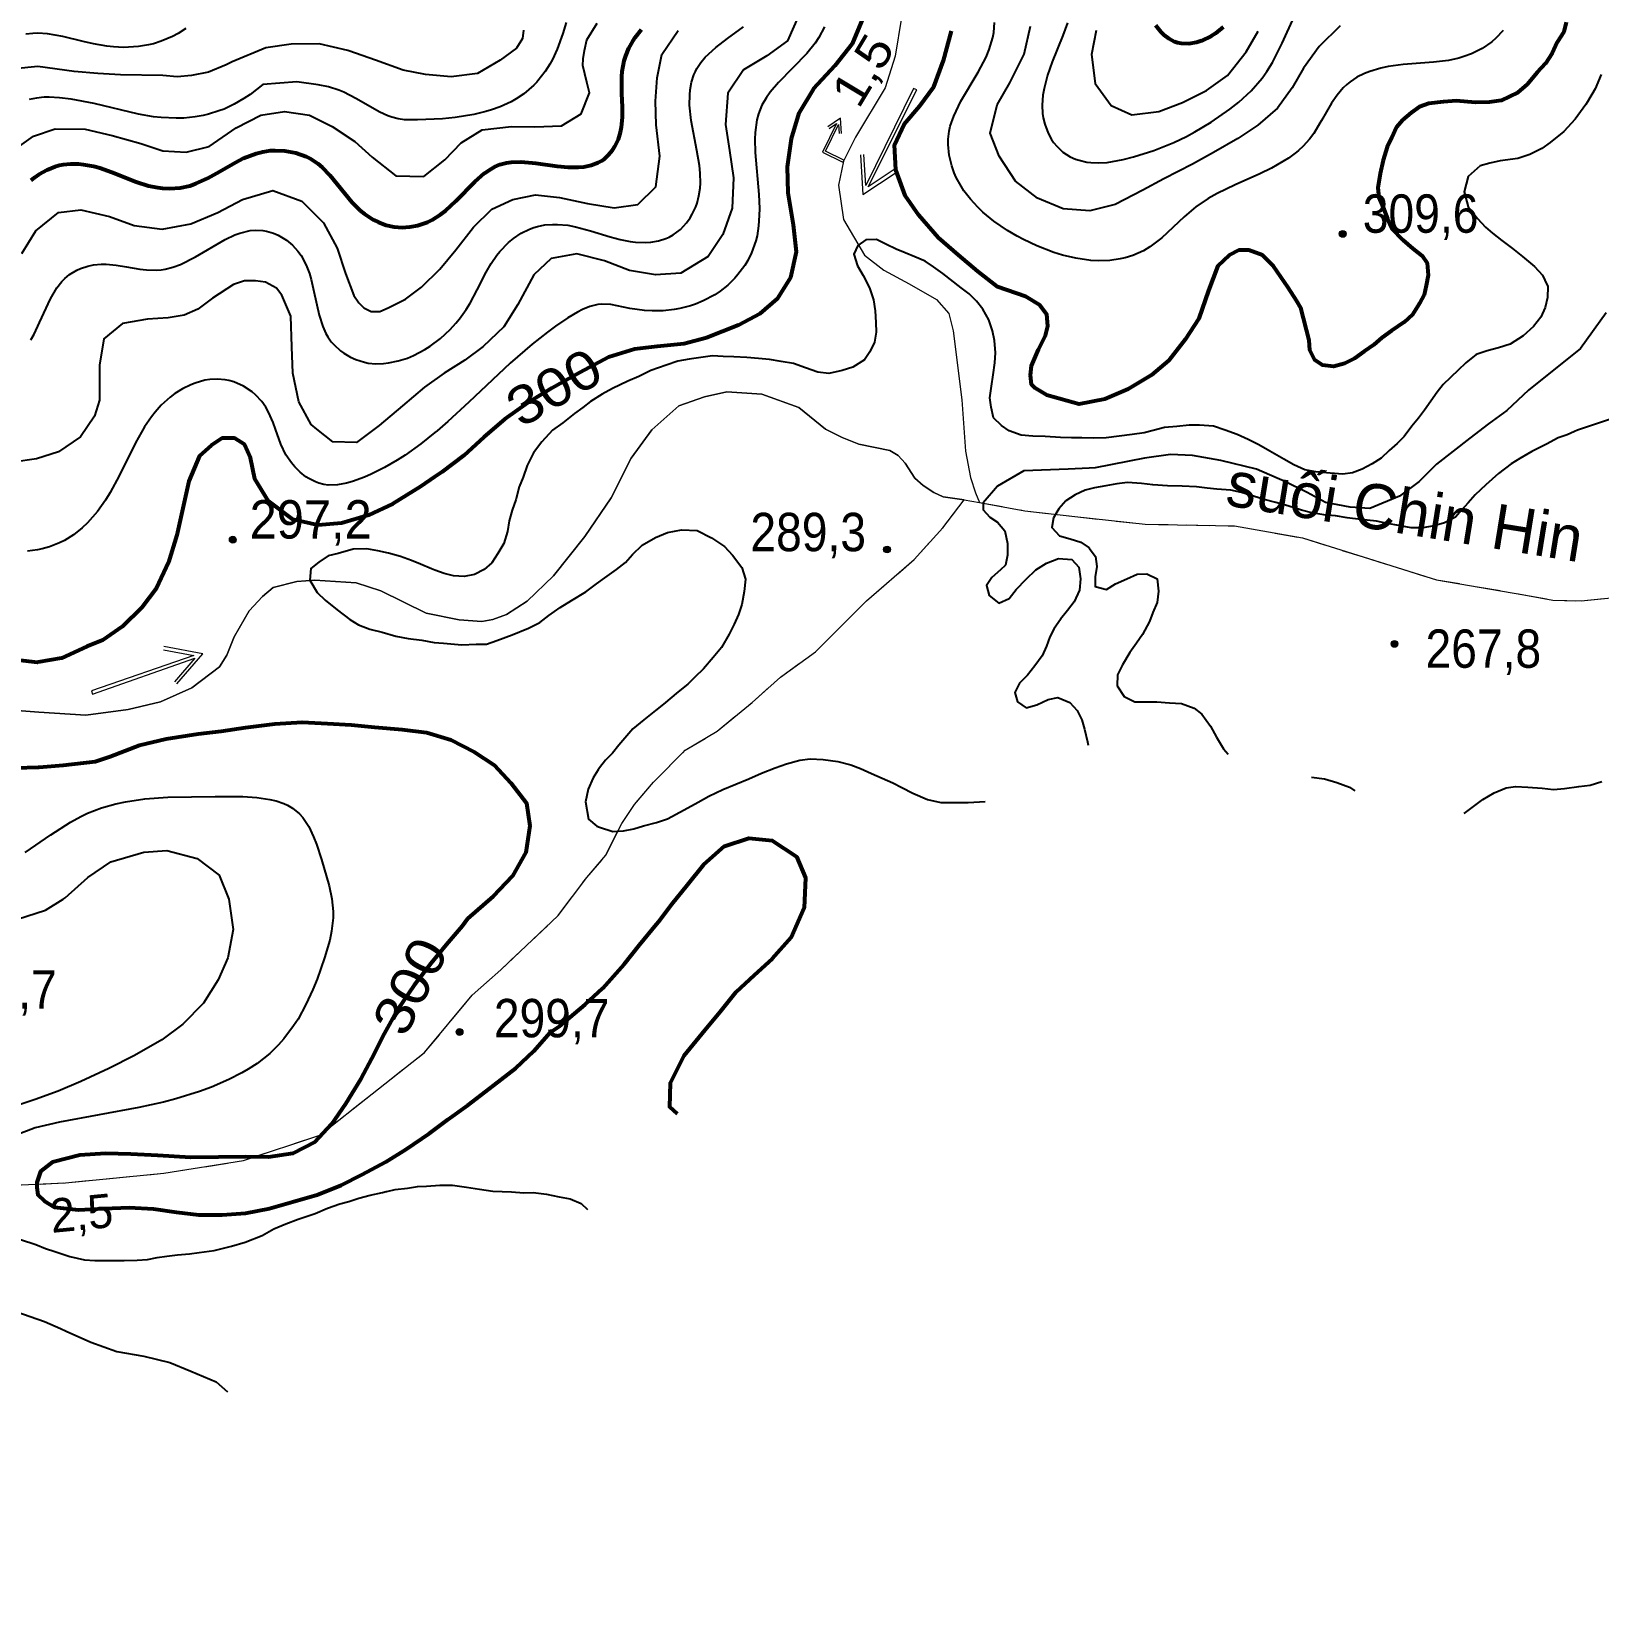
# Model space of a CAD drawing. Header units: metres. Extents: x 545098 to 555652, y 1854398 to 1862642.
# Drawn here: x 552051 to 552745, y 1857546 to 1858242 of the extents above; entities that cross this region are included whole.
import ezdxf
from ezdxf.enums import TextEntityAlignment as Align

# ---------------------------------------------------------------- set-up
doc = ezdxf.new("R2010")
doc.units = ezdxf.units.M
doc.header["$LTSCALE"] = 6.8
doc.linetypes.add('SHORT_DASHED', pattern=[2.7, 1.5, -1.2])
for name, color, linetype, lineweight in [('1', 7, 'Continuous', 25), ('2', 7, 'Continuous', 53), ('34', 7, 'Continuous', 13), ('35', 7, 'Continuous', 13), ('45', 7, 'SHORT_DASHED', 13), ('5', 7, 'Continuous', 13), ('51', 7, 'Continuous', 13)]:
    doc.layers.add(name, color=color, linetype=linetype, lineweight=lineweight)
doc.layers.add('39', color=7, linetype='Continuous')
doc.layers.add('4', color=7, linetype='Continuous')

msp = doc.modelspace()

# ---------------------------------------------------------------- hatches: boundary and pattern name
at = {"layer": '5'}
for points in [[(552633.1, 1858152.31, 1), (552630.1, 1858152.31, 1)], [(552141.59, 1858016.84, 1), (552138.59, 1858016.84, 1)], [(552431.31, 1858012.51, 1), (552428.31, 1858012.51, 1)], [(552656.03, 1857970.68, 1), (552653.03, 1857970.68, 1)], [(552242.02, 1857798.76, 1), (552239.02, 1857798.76, 1)]]:
    msp.add_hatch(color=256, dxfattribs=at).paths.add_polyline_path(points)

# ---------------------------------------------------------------- linework, layer by layer
at = {"layer": '1'}
for points in [[(552390.76, 1858249.27), (552385.71, 1858237.9), (552376.65, 1858231.2), (552366.24, 1858224.97), (552359.34, 1858214.67), (552358.26, 1858200.78), (552360.11, 1858189.19)], [(552509.7, 1858245.85), (552507.64, 1858240.17), (552503.01, 1858228.53), (552500.94, 1858222.63), (552499.37, 1858216.73), (552498.86, 1858213.78), (552498.52, 1858209.37), (552498.71, 1858205.57), (552498.98, 1858203.69), (552499.62, 1858200.93), (552501.11, 1858196.95), (552502.66, 1858194.16), (552503.56, 1858192.85), (552505.09, 1858191), (552507.72, 1858188.57), (552510.97, 1858186.51), (552513.31, 1858185.46), (552514.94, 1858184.9), (552518.27, 1858184.11), (552520.05, 1858183.88), (552523.64, 1858183.75), (552527.24, 1858183.99), (552534.39, 1858185.24), (552539.01, 1858186.38), (552548.02, 1858189.23), (552556.76, 1858192.78), (552562.43, 1858195.52), (552566.14, 1858197.5), (552573.41, 1858201.83), (552581.65, 1858207.54), (552585.56, 1858210.66), (552591.02, 1858215.72), (552595.87, 1858221.28), (552598.03, 1858224.26), (552600.52, 1858228.3), (552604.82, 1858236.85), (552610.14, 1858248.53)], [(552268.87, 1858242.52), (552268.34, 1858238.81), (552265.7, 1858234.58), (552258.57, 1858229.23), (552248.44, 1858223.36), (552236.8, 1858221.93), (552225.5, 1858222.9), (552215.49, 1858224.78), (552203.32, 1858229.3), (552191.48, 1858233.42), (552190.98, 1858233.59), (552178.36, 1858236.55), (552165.92, 1858236.3), (552154.73, 1858234.71), (552139.8, 1858228.57), (552137.21, 1858227.16), (552129.28, 1858223.99), (552121.88, 1858222.4), (552115.54, 1858221.87), (552109.19, 1858222.4), (552090.44, 1858222.71), (552080.37, 1858223.3), (552069.83, 1858224.25), (552053.76, 1858226.47), (552043.57, 1858225.43)], [(552119.27, 1858243.27), (552115.86, 1858241.04), (552113.43, 1858239.74), (552108.41, 1858237.61), (552105.02, 1858236.55), (552102.77, 1858235.99), (552098.32, 1858235.25), (552091.69, 1858234.93), (552087.28, 1858235.18), (552084.33, 1858235.52), (552078.41, 1858236.55), (552073.88, 1858237.58), (552064.81, 1858239.72), (552058.1, 1858240.88), (552053.72, 1858241.18), (552051.58, 1858241.14), (552048.41, 1858240.79)], [(552287.68, 1858246), (552286.27, 1858241.13), (552283.74, 1858234.08), (552281.66, 1858229.59), (552280.48, 1858227.42), (552278.49, 1858224.26), (552275.23, 1858220.05), (552274.77, 1858219.56), (552273.41, 1858218.12), (552268.92, 1858214.3), (552265.65, 1858212.13), (552263.35, 1858210.84), (552258.53, 1858208.63), (552254.74, 1858207.26), (552252.14, 1858206.47), (552246.8, 1858205.17), (552238.57, 1858203.84), (552233, 1858203.29), (552221.95, 1858202.79), (552216.19, 1858202.9), (552213.41, 1858203.26), (552210.58, 1858203.97), (552208.74, 1858204.63), (552205.15, 1858206.25), (552194.64, 1858212.35), (552189.26, 1858215.11), (552187.06, 1858215.99), (552182.55, 1858217.39), (552177.92, 1858218.39), (552168.41, 1858219.72), (552153.41, 1858218.45), (552147.85, 1858214.11), (552145.01, 1858212.21), (552140.67, 1858209.71), (552136.23, 1858207.63), (552133.97, 1858206.75), (552129.35, 1858205.31), (552127, 1858204.75), (552123.41, 1858204.11), (552118.45, 1858203.63), (552115.1, 1858203.54), (552108.41, 1858203.85), (552105.04, 1858204.23)], [(552402.08, 1858244.01), (552399.63, 1858239.26), (552398.01, 1858236.81), (552394.28, 1858232.19), (552381.73, 1858219.38), (552378.02, 1858215.04), (552376.4, 1858212.79), (552374.39, 1858209.26), (552372.9, 1858205.44), (552372.21, 1858202.77), (552371.44, 1858197.2), (552371.3, 1858194.3), (552371.41, 1858188.35), (552372.99, 1858169.75), (552373.27, 1858163.53), (552373.25, 1858160.45), (552372.95, 1858155.89), (552372.25, 1858151.44), (552371.73, 1858149.26), (552369.83, 1858143.9), (552368.13, 1858140.51), (552366.82, 1858138.34), (552363.81, 1858134.26), (552362.38, 1858132.64), (552359.27, 1858129.64), (552355.88, 1858126.95), (552353.49, 1858125.35), (552348.41, 1858122.61), (552345.03, 1858121.22), (552342.72, 1858120.43), (552337.99, 1858119.22), (552335.58, 1858118.78), (552330.69, 1858118.24), (552325.75, 1858118.15), (552322.45, 1858118.33), (552315.88, 1858119.26), (552307.5, 1858121), (552303.41, 1858121.22), (552301.68, 1858121.04), (552298.27, 1858120.18), (552294.91, 1858118.79), (552292.71, 1858117.66), (552288.41, 1858115.06), (552282.94, 1858111.37), (552279.42, 1858108.8), (552272.63, 1858103.46), (552262.96, 1858095.06), (552244.56, 1858077.7), (552235.34, 1858069.22), (552230.62, 1858065.13), (552229.59, 1858064.3), (552223.32, 1858059.26), (552216.44, 1858054.34), (552212.86, 1858052.04), (552207.29, 1858048.81), (552201.45, 1858045.88), (552198.41, 1858044.55), (552193.13, 1858042.58), (552190.45, 1858041.82), (552186.41, 1858041.1)], [(552238.93, 1858145.25), (552246.73, 1858155.23), (552254.88, 1858163.22), (552264.13, 1858167.48), (552274.19, 1858169.58), (552284.76, 1858168.41), (552297.23, 1858165.75), (552308.96, 1858163.86), (552319.43, 1858165.26), (552327.37, 1858173.22), (552329.26, 1858186.68), (552327.54, 1858200.65), (552327.23, 1858211.03), (552328.09, 1858221.46), (552330.04, 1858231.8), (552337.34, 1858242.37)], [(552245.16, 1858121.69), (552248.32, 1858127.55), (552252.37, 1858135.39), (552254.57, 1858139.18), (552257.04, 1858142.81), (552258.41, 1858144.55), (552262.23, 1858148.53), (552264.36, 1858150.31), (552267.8, 1858152.64), (552271.49, 1858154.47), (552273.41, 1858155.18), (552275.02, 1858155.64), (552278.32, 1858156.27), (552281.68, 1858156.53), (552283.93, 1858156.52), (552288.41, 1858156.12), (552291.81, 1858155.5), (552298.45, 1858153.73), (552307.2, 1858150.98), (552311.62, 1858149.78), (552316.12, 1858148.89), (552318.41, 1858148.61), (552322.98, 1858148.46), (552325.27, 1858148.62), (552328.64, 1858149.2), (552331.87, 1858150.22), (552333.41, 1858150.91), (552335.14, 1858151.88), (552338.32, 1858154.31), (552341.08, 1858157.26), (552342.66, 1858159.46), (552343.59, 1858161.01), (552345.12, 1858164.26), (552345.69, 1858165.87), (552346.53, 1858169.16), (552347.01, 1858172.51), (552347.15, 1858174.76), (552347.07, 1858179.26), (552346.74, 1858182.62), (552345.63, 1858189.24), (552343.01, 1858202.47), (552342.35, 1858209.26), (552342.42, 1858213.89), (552342.65, 1858216.18), (552343.28, 1858219.54), (552344.29, 1858222.74), (552344.95, 1858224.26), (552345.66, 1858225.61), (552347.35, 1858228.16), (552349.34, 1858230.53), (552354.01, 1858234.83), (552359.22, 1858238.81), (552366.25, 1858244.1)], [(552273.81, 1858199.73), (552285.68, 1858200.22), (552294.38, 1858205.49), (552298.06, 1858214.86), (552296.9, 1858219.56), (552295.07, 1858226.96), (552295.31, 1858229.82), (552295.84, 1858233.52), (552296.89, 1858238.28), (552301.48, 1858245.65)], [(552622.19, 1858202.47), (552621.48, 1858201.31), (552618.76, 1858196.85), (552616.86, 1858194.26), (552614.04, 1858191.13), (552611.99, 1858189.24), (552611.1, 1858188.56), (552607.52, 1858185.84), (552605.13, 1858184.31), (552600.11, 1858181.49), (552594.84, 1858178.93), (552583.97, 1858174.04), (552575.94, 1858170.13), (552572.09, 1858167.95), (552566.62, 1858164.26), (552561.43, 1858159.86), (552551.54, 1858150.59), (552546.26, 1858146.54), (552543.41, 1858144.83), (552538.66, 1858142.74), (552535.32, 1858141.72), (552533.04, 1858141.2), (552528.41, 1858140.54), (552523.37, 1858140.38), (552520.03, 1858140.57), (552513.41, 1858141.52), (552507.55, 1858142.94), (552503.71, 1858144.13), (552496.2, 1858147.04), (552490.3, 1858149.83), (552487.42, 1858151.37), (552483.2, 1858153.85), (552477.15, 1858158), (552472.26, 1858161.99), (552469.96, 1858164.14), (552466.75, 1858167.62), (552463.87, 1858171.4), (552462.57, 1858173.42), (552460.5, 1858177.28), (552459.61, 1858179.3), (552458.48, 1858182.4), (552457.31, 1858187.15), (552456.83, 1858191.91), (552456.87, 1858194.26), (552457.31, 1858197.75), (552457.84, 1858200.03), (552459.36, 1858204.5), (552462.52, 1858211.04), (552470.18, 1858223.98), (552473.66, 1858230.6), (552475.09, 1858234), (552476.67, 1858239.26), (552477.08, 1858241.46), (552477.46, 1858245.93)], [(552519.55, 1858162.5), (552507.83, 1858163.43), (552496.39, 1858168.14), (552486.76, 1858175.66), (552479.49, 1858186.69), (552475.44, 1858196.94), (552478.52, 1858209.46), (552484.2, 1858219.19), (552490.48, 1858231.89), (552493.34, 1858244.39)], [(552630.45, 1858244.51), (552621.16, 1858235.31), (552614.28, 1858225.76), (552609.22, 1858217.07), (552602.71, 1858208), (552593.97, 1858200.47), (552585.13, 1858194.55), (552574.39, 1858188.39), (552565.03, 1858183.26), (552552.41, 1858176.65), (552543.02, 1858171.74), (552530.8, 1858165.39), (552519.55, 1858162.5)], [(552522.39, 1858242.38), (552520.37, 1858231.71), (552521.94, 1858219), (552529.05, 1858209.24), (552538.27, 1858205.11), (552550.12, 1858206.57), (552560.7, 1858210.56), (552571.33, 1858215.84), (552580.51, 1858222.46), (552588.89, 1858232.95), (552594.11, 1858242.08)], [(552702.68, 1858242.38), (552699.46, 1858238.97), (552697.7, 1858237.43), (552693.41, 1858234.42), (552688.63, 1858232.05), (552685.3, 1858230.84), (552683.03, 1858230.18), (552678.41, 1858229.18), (552671.76, 1858228.32), (552658.4, 1858227.3), (552651.73, 1858226.41), (552648.41, 1858225.71), (552643.6, 1858224.27), (552641.26, 1858223.34), (552637.92, 1858221.68), (552634.83, 1858219.67), (552633.41, 1858218.52), (552631.86, 1858217.05), (552629.07, 1858213.76), (552626.62, 1858210.15), (552622.19, 1858202.47)], [(552746.04, 1858222.96), (552743.34, 1858216.57), (552739.96, 1858210.85), (552739.24, 1858209.64), (552734.52, 1858203.18), (552729.52, 1858197.61), (552723.5, 1858192.83), (552719.79, 1858190.17), (552715.02, 1858187.78), (552714.43, 1858187.49), (552709.13, 1858185.74), (552701.38, 1858184.6), (552696.72, 1858183.66), (552692.47, 1858182.4), (552687.17, 1858177.71), (552685.44, 1858170.89), (552687.17, 1858164.31), (552691.3, 1858159.12), (552694.88, 1858155.34), (552697.98, 1858152.6), (552702.04, 1858149.43), (552706.71, 1858145.78), (552711.18, 1858142.3), (552716.5, 1858137.81), (552720.09, 1858134.03), (552721.1, 1858131.78), (552722.36, 1858128.99), (552722.22, 1858124.2), (552721.31, 1858119.68), (552719.26, 1858115.39), (552716.09, 1858111.33), (552711.47, 1858107.08), (552705.68, 1858103.43), (552700.55, 1858101.88), (552695.57, 1858100.54), (552690.64, 1858098.83), (552686.14, 1858095.15), (552682.68, 1858091.97), (552676.11, 1858085.66), (552673.42, 1858082.21), (552667.8, 1858074.17), (552665.1, 1858070.72), (552662.25, 1858067.06), (552658.76, 1858062.59), (552655.65, 1858059.46), (552652.19, 1858056.28), (552648.57, 1858052.89), (552644.65, 1858050.39), (552640.18, 1858048.01), (552635.97, 1858046.39), (552631.63, 1858045.85), (552626.07, 1858046.27), (552619.74, 1858046.96)], [(552105.04, 1858204.23), (552098.4, 1858205.36), (552078.67, 1858210.01), (552068.59, 1858211.97), (552063.41, 1858212.59), (552058.8, 1858212.84), (552056.51, 1858212.81), (552053.15, 1858212.5), (552049.94, 1858211.8)], [(552040.91, 1858187.7), (552051.86, 1858195.61), (552061.46, 1858198.83), (552074.7, 1858198.63), (552086.75, 1858195.93), (552099.33, 1858192.42), (552109.19, 1858189.13), (552119.47, 1858188.56), (552129.59, 1858190.99), (552141.58, 1858199.24), (552152.49, 1858204.88), (552162.93, 1858206.49), (552174.1, 1858204.86), (552184.17, 1858199.86), (552194.12, 1858193.24), (552201.86, 1858186.24), (552212.32, 1858178.08), (552224.72, 1858177.78), (552234.03, 1858185.05), (552241.27, 1858192.6), (552250.55, 1858198.37), (552263.59, 1858199.87), (552273.81, 1858199.73)], [(552360.11, 1858189.19), (552361.81, 1858177.14), (552361.22, 1858163.64), (552357.16, 1858152.07), (552350.64, 1858142.24), (552338.54, 1858134.84), (552327.34, 1858134.21), (552315.82, 1858136.12), (552304.65, 1858140.44), (552292.46, 1858143.46), (552281.1, 1858141.41), (552273.39, 1858134.23), (552266.31, 1858121), (552260.12, 1858111.1), (552250.99, 1858102.35), (552242.91, 1858096.41), (552233.74, 1858090.55), (552224.93, 1858084.42), (552215.21, 1858076.12), (552204.99, 1858067.45), (552194.85, 1858059.86), (552184.39, 1858060.19), (552177.33, 1858065.84), (552174.85, 1858067.82), (552169.32, 1858077.89), (552166.67, 1858090.67), (552166.32, 1858102.24), (552165.83, 1858115.82), (552161.78, 1858125.1), (552159.42, 1858128.24), (552154.52, 1858130.96), (552150.17, 1858131.51), (552145.27, 1858131.51), (552140.37, 1858129.87), (552131.11, 1858123.88), (552124.58, 1858118.98), (552118.59, 1858116.25), (552111.51, 1858115.17), (552102.37, 1858114.46), (552091.32, 1858112.56), (552083.02, 1858105.84), (552081.01, 1858094.2), (552081.02, 1858085.75), (552081.02, 1858078.67), (552078.84, 1858071.59), (552072.67, 1858062.44), (552062.86, 1858055.75), (552053.14, 1858052.62), (552043, 1858051.15)], [(552046.66, 1858143.6), (552052.95, 1858153.61), (552062.92, 1858161.72), (552072.87, 1858162.94), (552085.48, 1858159.98), (552096.39, 1858156.06), (552108.85, 1858154.37), (552121.57, 1858156.69), (552133.52, 1858161.71), (552144.41, 1858167.56), (552157.79, 1858171.47), (552170.61, 1858166.81), (552180.29, 1858157.15), (552186.29, 1858145.96), (552190.03, 1858134.82), (552193.72, 1858124.97), (552195.89, 1858121.7), (552198.07, 1858119.52), (552201.34, 1858117.89), (552205.15, 1858117.89), (552208.96, 1858119.52), (552216.58, 1858123.34), (552223.67, 1858128.64), (552231.83, 1858136.63), (552238.93, 1858145.25)], [(552050.74, 1858105.31), (552052.11, 1858107.82), (552054.58, 1858113.06), (552059.36, 1858123.57), (552062.21, 1858128.36), (552064.46, 1858131.21), (552065.72, 1858132.5), (552067.81, 1858134.26), (552071.05, 1858136.24), (552072.61, 1858136.96), (552075.88, 1858138.07), (552078.41, 1858138.6), (552081.75, 1858138.89), (552083.99, 1858138.87), (552088.48, 1858138.44), (552092.97, 1858137.72), (552098.92, 1858136.72), (552101.87, 1858136.36), (552106.24, 1858136.21), (552108.41, 1858136.38), (552110.13, 1858136.65), (552113.54, 1858137.54), (552116.91, 1858138.82), (552123.55, 1858142.21), (552136.68, 1858149.84), (552141.07, 1858151.89), (552143.28, 1858152.7), (552147.74, 1858153.79), (552150, 1858154.01), (552153.41, 1858153.86), (552154.98, 1858153.58), (552158.09, 1858152.66), (552160.13, 1858151.79), (552163.96, 1858149.5), (552166.53, 1858147.38), (552168.97, 1858144.69), (552170.37, 1858142.73), (552172.64, 1858138.49), (552174.05, 1858134.74), (552174.81, 1858132.15), (552176.04, 1858126.85), (552178.33, 1858116.27), (552179.93, 1858111.27), (552181.36, 1858108.15), (552182.22, 1858106.66), (552183.7, 1858104.55), (552184.95, 1858103.11), (552187.81, 1858100.5), (552189.22, 1858099.47), (552192.25, 1858097.68), (552194.66, 1858096.6), (552198.41, 1858095.43), (552200.07, 1858095.11), (552203.42, 1858094.79), (552206.77, 1858094.87), (552209.01, 1858095.12), (552213.41, 1858096.02), (552217.45, 1858097.32), (552220.07, 1858098.39), (552225.11, 1858101.02), (552227.52, 1858102.55), (552232.09, 1858106), (552236.29, 1858109.92), (552238.86, 1858112.75), (552240.47, 1858114.72), (552243.41, 1858118.84), (552245.16, 1858121.69)], [(552619.74, 1858046.96), (552614.86, 1858047.83), (552610.01, 1858049.98), (552605.47, 1858052.54), (552599.35, 1858056.01), (552594.41, 1858058.89), (552589.71, 1858061.25), (552584.86, 1858063.41), (552579.48, 1858065.32), (552574.31, 1858067.07), (552568.19, 1858067.6), (552563.6, 1858067.58), (552558.17, 1858066.91), (552552.7, 1858066.61), (552547.73, 1858065.26), (552543.64, 1858064.21), (552538.41, 1858063.38), (552526.84, 1858061.96), (552521.17, 1858061.81), (552516.01, 1858061.91), (552511.43, 1858061.89), (552506.64, 1858062.04), (552499.79, 1858062.48), (552494.43, 1858062.74), (552489.24, 1858063.2), (552483.86, 1858065.11), (552480.45, 1858067.44), (552476.91, 1858070.86), (552475.97, 1858075.52), (552475.28, 1858079.66), (552476.1, 1858084.9), (552476.76, 1858089.94), (552477.59, 1858095.18), (552477.78, 1858099.61), (552477.47, 1858105.08), (552476.57, 1858109.37), (552474.87, 1858114.3), (552472.28, 1858118.94), (552469.46, 1858122.45), (552466.12, 1858125.71), (552462.67, 1858128.41), (552454.54, 1858134.75), (552450.32, 1858137.72), (552446.71, 1858140.21), (552442.06, 1858142.21), (552437.81, 1858143.89), (552433.93, 1858145.61), (552429.64, 1858147.65), (552425.14, 1858149.85), (552420.4, 1858149.64), (552416.85, 1858147.18), (552415.12, 1858143.3), (552416.67, 1858138.16), (552419.22, 1858133.89), (552422.1, 1858128.37), (552423.85, 1858123.08), (552424.63, 1858118.22), (552424.9, 1858113.11), (552425.07, 1858108.72), (552424.31, 1858104.41), (552422.27, 1858100.12), (552419.78, 1858096.51), (552414.67, 1858093.31), (552409.9, 1858091.8), (552403.99, 1858090.52), (552399.16, 1858091.03), (552393.78, 1858092.94), (552388.41, 1858094.85), (552382.96, 1858095.83), (552377.72, 1858096.65), (552372.89, 1858097.16), (552367.69, 1858097.62), (552361.97, 1858097.83), (552357.18, 1858097.98), (552352.55, 1858098.33), (552348.41, 1858097.63), (552342.26, 1858096.88), (552337.24, 1858095.89), (552331.95, 1858094.14), (552325.26, 1858091.84), (552319.9, 1858089.17), (552315.01, 1858087.1), (552308.25, 1858083.88), (552303.61, 1858081.29), (552298.5, 1858078.09), (552295.15, 1858075.47), (552291.44, 1858072.81), (552286.25, 1858068.68), (552281.7, 1858065.37), (552277.02, 1858060.2), (552273.21, 1858055.33), (552270.42, 1858049.66), (552268.67, 1858044.49), (552266.99, 1858040.24), (552265.49, 1858034.55), (552263.85, 1858029.94), (552262.42, 1858025.18), (552261.71, 1858020.5), (552260.16, 1858015.17), (552257.4, 1858010.79), (552254.79, 1858006.62)], [(552748.33, 1858117.41), (552736.88, 1858101.58), (552713.8, 1858083.14), (552704.28, 1858074.12), (552696.19, 1858068.18), (552687.95, 1858061.79), (552673.08, 1858050.28), (552665.44, 1858042.64), (552656.72, 1858036.09), (552643.63, 1858030.63), (552634.9, 1858031.18), (552623.99, 1858033.36), (552615.81, 1858037.73), (552606, 1858042.64), (552593.45, 1858048.1), (552577.64, 1858051.92), (552565.1, 1858054.1), (552555.28, 1858054.64), (552543.83, 1858053.01), (552522.01, 1858048.64), (552519.31, 1858048.52), (552510.01, 1858048.1), (552490.37, 1858047.3), (552478.77, 1858040.48), (552472.42, 1858033.19), (552472.42, 1858030.01), (552475.28, 1858026.84), (552478.77, 1858024.62), (552481.94, 1858020.81), (552483.2, 1858015.1), (552483.2, 1858010.02), (552482.25, 1858005.58), (552480.05, 1858003.43), (552476.29, 1858000.03), (552473.93, 1857996.59), (552475.03, 1857992.17), (552479.38, 1857988.73), (552483.88, 1857990.83), (552486.98, 1857994.75), (552491.38, 1857999.41), (552495.65, 1858003.46), (552500.45, 1858006.39), (552505.73, 1858008.58), (552511.71, 1858008.09), (552514.68, 1858004.68), (552515.48, 1857999.44), (552515.08, 1857994.45)], [(552186.41, 1858041.1), (552182.41, 1858041.03), (552180.44, 1858041.29), (552178.17, 1858041.88), (552176.7, 1858042.43), (552173.84, 1858043.88), (552172.47, 1858044.76), (552169.88, 1858046.79), (552167.52, 1858049.12), (552166.09, 1858050.82), (552163.63, 1858054.47), (552161.4, 1858059.14), (552159.02, 1858065.84), (552157.99, 1858068.75), (552155.99, 1858073.38), (552154.74, 1858075.58), (552152.98, 1858078.03), (552150.19, 1858081.01), (552148.63, 1858082.35), (552144.79, 1858084.92), (552140.6, 1858086.78), (552138.41, 1858087.4), (552136.75, 1858087.71), (552133.39, 1858087.98), (552130.01, 1858087.79), (552127.78, 1858087.44), (552123.41, 1858086.24), (552121.52, 1858085.51), (552117.9, 1858083.73), (552114.49, 1858081.57), (552112.35, 1858079.96), (552108.41, 1858076.37), (552105.72, 1858073.37), (552104.06, 1858071.27), (552101.03, 1858066.85), (552097.02, 1858059.82), (552089.76, 1858045.09), (552085.87, 1858037.82), (552083.72, 1858034.31), (552080.13, 1858029.26), (552075.78, 1858024.34), (552073.4, 1858022.09), (552069.59, 1858019.04), (552065.52, 1858016.47), (552063.41, 1858015.38), (552058.87, 1858013.61), (552055.74, 1858012.75), (552053.61, 1858012.32), (552049.26, 1858011.77)], [(552751.04, 1858070.59), (552735.53, 1858065.37), (552734.26, 1858064.8), (552731, 1858063.35), (552726.95, 1858061.93), (552721.8, 1858059.09), (552715.39, 1858055.92), (552710.08, 1858052.88), (552706.16, 1858050.38), (552700.62, 1858046.2), (552695, 1858041.11), (552690.23, 1858036.66), (552687.17, 1858033.17), (552684.27, 1858029.87), (552681.53, 1858026.78), (552676.69, 1858024.35), (552672.08, 1858023.05), (552667.06, 1858022.06), (552661.91, 1858022.16), (552656.46, 1858023.14), (552651.22, 1858023.97), (552646.5, 1858025.04), (552639.61, 1858025.84), (552633.64, 1858026.58), (552628.4, 1858027.4), (552623.2, 1858027.86), (552617.96, 1858028.68), (552613.4, 1858029.96), (552607.3, 1858031.78), (552601.97, 1858033.32), (552596.84, 1858034.71), (552592.07, 1858036.15), (552586.74, 1858037.69), (552582.02, 1858038.76), (552575.9, 1858039.29), (552571.63, 1858039.69), (552566.79, 1858040.19), (552560.51, 1858040.52), (552554.07, 1858040.65), (552547.58, 1858041.13), (552542.55, 1858041.8), (552536.26, 1858042.12), (552531.56, 1858041.55), (552526.7, 1858040.76), (552521.68, 1858039.78), (552519.31, 1858039.17), (552517.59, 1858038.72), (552513.07, 1858036.7), (552508.99, 1858033.99), (552505.94, 1858030.5), (552503.49, 1858026.52), (552502.73, 1858022.21), (552506.12, 1858018.59), (552510.88, 1858017.15), (552515.65, 1858015.72), (552519.26, 1858013.23), (552519.31, 1858013.16), (552522.12, 1858009.36), (552522.66, 1858005.02), (552521.95, 1858000.34), (552521.92, 1857996.12), (552527.05, 1857994.73), (552530.96, 1857997.23), (552536, 1857999.5), (552540.53, 1858001.53), (552544.91, 1858001.7)], [(552254.79, 1858006.62), (552251.49, 1858003.64), (552247.17, 1858001.45), (552242.51, 1858000.51), (552237.88, 1858000.86), (552233.72, 1858001.82), (552229.59, 1858003.34), (552228.14, 1858003.88), (552223.29, 1858006.04), (552219.24, 1858007.56), (552214.43, 1858009.36), (552209.1, 1858010.9), (552204.38, 1858011.97), (552199.5, 1858012.84), (552193.47, 1858012.65), (552186.73, 1858010.72), (552182.27, 1858009.62), (552178.2, 1858006.92), (552174.69, 1858004.1), (552174.23, 1857998.9), (552177.48, 1857993.42), (552181.02, 1857990.01), (552186.35, 1857985.84), (552191.99, 1857981.44), (552195.76, 1857979.15), (552200.77, 1857977.2), (552206.26, 1857975.86), (552212.36, 1857974.04), (552217.8, 1857973.06), (552223.77, 1857972.32), (552229.21, 1857971.34), (552233.48, 1857970.95), (552241.46, 1857970.28), (552247.86, 1857970.51), (552252.44, 1857970.53), (552257.01, 1857972.19), (552263.86, 1857974.69), (552271.03, 1857977.59), (552276.03, 1857980.22), (552280.06, 1857983.29), (552285.13, 1857986.85), (552290.09, 1857989.85), (552296.4, 1857993.75), (552301.1, 1857997.26), (552304.82, 1857999.92), (552310.04, 1858003.69), (552314.07, 1858006.75), (552317.13, 1858010.25), (552321.39, 1858014.45), (552327.22, 1858017.74), (552332.63, 1858020.05), (552338.73, 1858021.17), (552345.74, 1858020.93), (552352.02, 1858017.67), (552357.82, 1858013.79), (552361.4, 1858010.01), (552365.57, 1858004.47), (552367.12, 1857999.33), (552366.5, 1857993.93), (552365.57, 1857988.13), (552364.09, 1857983.72), (552362.05, 1857979.43), (552359.85, 1857974.94), (552356.54, 1857969.02), (552352.84, 1857964.71), (552348.52, 1857959.59), (552344.74, 1857956.01), (552341.63, 1857952.87), (552337.29, 1857949.4), (552330.79, 1857944.01), (552327.28, 1857941.19), (552322.1, 1857937.06), (552317.28, 1857932.98), (552314.54, 1857929.89), (552311.01, 1857925.78), (552308.31, 1857922.33), (552305.21, 1857919.2), (552302.5, 1857915.73), (552301.88, 1857914.93), (552299.75, 1857911.36), (552297.43, 1857906.31), (552296.29, 1857900.66), (552297.59, 1857893.11), (552301.29, 1857889.89), (552302.5, 1857889.5), (552308.36, 1857887.64), (552313.11, 1857887.86), (552317.76, 1857888.8), (552322.01, 1857890.06), (552327.71, 1857891.49), (552332.64, 1857893.2), (552340.04, 1857897.23), (552346.24, 1857900.57), (552350.88, 1857903.16), (552357.12, 1857906.13), (552362.89, 1857908.49), (552368.65, 1857910.85), (552374.22, 1857913.37), (552380.35, 1857915.78), (552385.28, 1857917.49), (552391.13, 1857919.13)], [(552544.91, 1858001.7), (552549.41, 1857999.5), (552550.07, 1857994.07), (552549.41, 1857989.04), (552547.57, 1857984.59), (552546.05, 1857980.54), (552542.9, 1857974.83), (552540.25, 1857971.02), (552537.28, 1857966.8), (552534.08, 1857961.45), (552531.88, 1857956.95), (552531.74, 1857952.16), (552534.89, 1857947.41), (552539.59, 1857945.05), (552545.1, 1857945), (552549.33, 1857944.97), (552554.89, 1857944.55), (552560.24, 1857944.29), (552565.82, 1857942.22), (552569.27, 1857939.53), (552573.04, 1857934.3), (552575.67, 1857929.3), (552578.87, 1857924.19), (552580.85, 1857921.89)], [(552515.08, 1857994.45), (552512.72, 1857989.24), (552509.79, 1857985.54), (552506.69, 1857981.62), (552506.61, 1857981.51), (552503.8, 1857977.53), (552501.87, 1857973.75), (552500.37, 1857969.62), (552498.48, 1857965.45), (552495.26, 1857960.93), (552491.98, 1857956.8), (552488.44, 1857953.22), (552486.34, 1857949.22), (552487.62, 1857945.03), (552491.49, 1857942.31), (552496.08, 1857943.64), (552501.14, 1857946), (552505.38, 1857946.89), (552510.77, 1857944.75), (552513.95, 1857941.17), (552516.01, 1857937.06), (552517.28, 1857932.86), (552518.53, 1857927.27), (552518.88, 1857925.86)], [(552391.13, 1857919.13), (552395.84, 1857919.71), (552401.55, 1857919.49), (552408.08, 1857918.64), (552413.78, 1857917.14), (552418.02, 1857915.46), (552422.88, 1857913.31), (552427.73, 1857911.15), (552432.38, 1857909.15), (552436.31, 1857907.07), (552441.21, 1857904.55), (552447.8, 1857901.69), (552453.66, 1857900.39), (552461.54, 1857900.44), (552465.77, 1857900.41), (552473.22, 1857900.83)], [(552617.75, 1857911.57), (552623.46, 1857910.95), (552628.99, 1857909.25), (552634.57, 1857907.18), (552636.99, 1857905.62)], [(552685.42, 1857895.55), (552693.71, 1857901.76), (552698.66, 1857904.76), (552703.91, 1857906.87), (552708.05, 1857907.57), (552713.61, 1857907.15), (552719.89, 1857906.82), (552724.93, 1857906.16), (552729.83, 1857906.58), (552736.14, 1857907.54), (552741.2, 1857908.16), (552746.34, 1857909.71)], [(552048.1, 1857878.32), (552059.48, 1857886.04), (552068.22, 1857891.76), (552072.75, 1857894.26), (552075.77, 1857895.68), (552081.98, 1857898.05), (552088.34, 1857899.85), (552092.63, 1857900.77), (552101.21, 1857902.05), (552111.3, 1857902.8), (552132.26, 1857903.1), (552144.6, 1857903.06), (552150.7, 1857902.67), (552156.52, 1857901.8), (552159.26, 1857901.13), (552162.71, 1857899.94), (552164.33, 1857899.2), (552166.6, 1857897.9), (552169.62, 1857895.47), (552171.17, 1857893.75), (552173.79, 1857889.73), (552175.91, 1857885.15), (552177.13, 1857881.89), (552179.32, 1857875.17), (552182.75, 1857863.53), (552183.95, 1857857.81), (552184.53, 1857852.11), (552184.53, 1857849.26), (552183.86, 1857843.37), (552183.02, 1857839.44), (552180.72, 1857831.57), (552177.43, 1857822.21), (552175.59, 1857817.62), (552172.51, 1857810.91), (552169, 1857804.51), (552167.06, 1857801.45), (552162.77, 1857795.69), (552160.41, 1857793.01), (552156.56, 1857789.26), (552150.91, 1857784.85), (552146.87, 1857782.24), (552144.09, 1857780.63), (552138.41, 1857777.71), (552130.65, 1857774.33), (552125.42, 1857772.38), (552114.82, 1857769.09), (552109.43, 1857767.7), (552098.45, 1857765.27), (552063.41, 1857758.74), (552052.65, 1857756.31), (552023.99, 1857745.41)], [(552044.82, 1857848.81), (552057.12, 1857852.79), (552064.96, 1857857.59), (552065.91, 1857858.17), (552075.86, 1857867.24), (552086.08, 1857874.2), (552100.7, 1857878.47), (552110.94, 1857879.09), (552124.27, 1857875.57), (552134.09, 1857868.29), (552138.41, 1857857.65), (552140.29, 1857844.12), (552137.85, 1857831.68), (552133.58, 1857821.8), (552127.11, 1857811.55), (552118.05, 1857802.16), (552108.69, 1857795.31), (552096.54, 1857788.33), (552085.21, 1857782.64), (552072.82, 1857776.81), (552062.81, 1857772.57), (552052.63, 1857768.84), (552040.36, 1857764.65)], [(552139.52, 1857703.88), (552145.53, 1857705.72), (552153.06, 1857708.66), (552158.21, 1857711.5), (552163.61, 1857713.82), (552169.06, 1857715.77), (552176.63, 1857718.35), (552182.03, 1857720.67), (552187.47, 1857722.62), (552191.56, 1857723.68), (552195.97, 1857725.14), (552200.94, 1857726.48), (552206.47, 1857727.71), (552207.96, 1857728.04), (552208.36, 1857728.13), (552212.01, 1857728.94), (552217.43, 1857729.61), (552221.92, 1857730.35), (552225.94, 1857730.48), (552231.77, 1857730.83), (552237.43, 1857730.97), (552243.6, 1857730.08), (552249.4, 1857729.15), (552255.2, 1857728.21), (552263.48, 1857727.95), (552269.04, 1857727.53), (552273.06, 1857727.66), (552279.02, 1857726.92), (552284.66, 1857725.78), (552289.54, 1857724.92), (552294.39, 1857722.76), (552297.21, 1857720.11)], [(552046.16, 1857706.88), (552052.86, 1857704.58), (552057.11, 1857702.9), (552061.3, 1857701.59), (552068.01, 1857699.29), (552074.42, 1857697.88), (552079.04, 1857697.53), (552085.28, 1857697.57), (552092.07, 1857697.49), (552097.74, 1857697.63), (552102.28, 1857698.01), (552106.57, 1857698.91), (552110.91, 1857699.44), (552115.6, 1857700.02), (552120.87, 1857700.48), (552125.2, 1857701.02), (552131.87, 1857702.02), (552139.52, 1857703.88)], [(552043.99, 1857674.93), (552056.67, 1857670.58), (552063.85, 1857667.39), (552066.33, 1857666.29), (552077.25, 1857661.4), (552088.73, 1857657.23), (552100.7, 1857655.16), (552112.23, 1857652.28), (552121.51, 1857648.48), (552132.73, 1857643.73), (552137.79, 1857639.42)]]:
    msp.add_lwpolyline(points, dxfattribs=at)
at = {"layer": '2'}
for points in [[(552419.15, 1858247.89), (552414.31, 1858236.55), (552406.7, 1858226.8), (552397.21, 1858216.6), (552390.7, 1858205.81), (552387.37, 1858194.44), (552385.56, 1858182.07), (552385.91, 1858170.51), (552388.2, 1858156.28), (552389.57, 1858144.31), (552387.08, 1858133.04), (552381.17, 1858123.5), (552373.5, 1858116.86), (552364.11, 1858111.94), (552349.87, 1858106.21), (552339.78, 1858103.57), (552328.1, 1858102.35), (552318.03, 1858101.21), (552306.44, 1858097.64), (552293.73, 1858090.91), (552281.37, 1858083.91), (552270.78, 1858077.45), (552260.59, 1858070.28), (552251.26, 1858062.25), (552242.38, 1858054.07), (552232.64, 1858046.74), (552229.59, 1858044.68), (552223.32, 1858040.44), (552210.95, 1858032.68), (552200.17, 1858027.7), (552188.25, 1858024.19), (552177.82, 1858023.33), (552166.67, 1858025.72), (552155.88, 1858033.96), (552149.82, 1858043.85), (552147.99, 1858053.07), (552145.27, 1858059.06), (552140.91, 1858061.78), (552135.47, 1858061.78), (552130.57, 1858058.51), (552125.37, 1858053.95), (552120.62, 1858042.73), (552118.27, 1858032.12), (552115.39, 1858018.87), (552111.63, 1858006.69), (552106.25, 1857995.39), (552099.9, 1857986.76), (552091.26, 1857978.39), (552082.54, 1857972.37), (552075.48, 1857969.46), (552064.28, 1857964.43), (552053.9, 1857962.52), (552053.56, 1857962.46), (552039.71, 1857964.09)], [(552312.33, 1858217.52), (552312.4, 1858222.03), (552312.6, 1858224.26), (552313.48, 1858228.95), (552314.17, 1858231.24), (552315.51, 1858234.57), (552317.23, 1858237.74), (552318.24, 1858239.26), (552321.1, 1858242.78)], [(552730.58, 1858246.16), (552729.47, 1858241.8), (552726.54, 1858237.22), (552724.39, 1858232.37), (552721.46, 1858227.78), (552717.73, 1858223.84), (552713.24, 1858218.51), (552709.1, 1858214.88), (552701.82, 1858211.41), (552696.59, 1858210.59), (552690.36, 1858210.55), (552682.02, 1858211.18), (552676.19, 1858210.83), (552669.68, 1858210.03), (552665.63, 1858208.61), (552661.92, 1858205.95), (552658.09, 1858202.72), (552655.35, 1858199.63), (552653.35, 1858194.98), (552651.31, 1858190.69), (552649.45, 1858184.95), (552648.15, 1858179.1), (552647.1, 1858172.73), (552647.63, 1858168.39), (552649.46, 1858164.03), (552651.37, 1858158.94), (552653.55, 1858154.62), (552658.2, 1858149.68), (552662.71, 1858145.83), (552666.77, 1858142.66), (552669.03, 1858139.27), (552669.49, 1858134), (552668.58, 1858129.48), (552667.62, 1858125.32), (552665.54, 1858121.4), (552665.48, 1858121.31), (552662.45, 1858116.61), (552658.83, 1858113.23), (552653.24, 1858109.42), (552648.85, 1858106.31), (552645.39, 1858103.13), (552641.16, 1858100.22), (552636.77, 1858097.11), (552632.45, 1858094.93), (552627.47, 1858093.58), (552622.64, 1858094.08), (552619.23, 1858096.42), (552617.04, 1858100.74), (552616.67, 1858105.28), (552613.08, 1858119.57), (552611.1, 1858122.73), (552607.41, 1858128.61), (552600.91, 1858138.03), (552596.01, 1858142.93), (552590.02, 1858145.11), (552585.67, 1858145.11), (552581.31, 1858142.93), (552576.34, 1858138.19), (552572.21, 1858127.25), (552567.93, 1858114.9), (552561.89, 1858105.45), (552554.65, 1858096.18), (552546.95, 1858089.75), (552536.54, 1858083.53), (552526.23, 1858079.14), (552514.9, 1858076.89), (552500.56, 1858080.92), (552495.39, 1858084.02), (552493.85, 1858085.57), (552493.33, 1858089.7), (552493.85, 1858093.83), (552496.94, 1858101.06), (552500.04, 1858107.26), (552501.07, 1858111.39), (552500.56, 1858116.55), (552497.46, 1858120.68), (552491.08, 1858124.57), (552478.73, 1858128.85), (552470.05, 1858135.63), (552461.53, 1858142.85), (552452.63, 1858150.57), (552443.86, 1858160.66), (552437.85, 1858169.38), (552433.66, 1858180.69), (552433.15, 1858191.8), (552437.4, 1858200.92), (552444.35, 1858209.08), (552450.51, 1858217.47), (552454.88, 1858229.19), (552458.42, 1858242.3)], [(552578.67, 1858243.81), (552575.28, 1858241.04), (552573.41, 1858239.83), (552569.12, 1858237.79), (552566.86, 1858237.08), (552563.43, 1858236.51), (552560.05, 1858236.64), (552558.41, 1858237), (552557.14, 1858237.44), (552554.72, 1858238.71), (552552.51, 1858240.4), (552551.17, 1858241.72), (552548.84, 1858244.69)], [(552050.89, 1858176.09), (552052.24, 1858177.22), (552054.39, 1858178.78), (552057.84, 1858180.74), (552061.51, 1858182.2), (552063.41, 1858182.71), (552065.05, 1858183.03), (552068.39, 1858183.36), (552071.76, 1858183.31), (552074, 1858183.09), (552078.41, 1858182.27), (552081.19, 1858181.51), (552086.61, 1858179.61), (552097.29, 1858175.38), (552102.81, 1858173.66), (552106.95, 1858172.81), (552109.04, 1858172.54), (552112.19, 1858172.36), (552116.82, 1858172.66), (552121.05, 1858173.62), (552123.78, 1858174.58), (552129.1, 1858177.06), (552134.33, 1858179.99), (552141.33, 1858183.99), (552144.92, 1858185.79), (552150.5, 1858187.95), (552153.41, 1858188.69), (552156.64, 1858189.18), (552158.83, 1858189.31), (552163.22, 1858189.15), (552168.05, 1858188.26), (552172.59, 1858186.63), (552174.7, 1858185.54), (552177.76, 1858183.45), (552179.64, 1858181.85), (552183.11, 1858178.25), (552192.85, 1858166.35), (552196.45, 1858162.74), (552198.41, 1858161.13), (552202.48, 1858158.52), (552204.67, 1858157.46), (552208.08, 1858156.23), (552211.61, 1858155.45), (552213.41, 1858155.25), (552215.13, 1858155.17), (552218.56, 1858155.36), (552221.96, 1858155.99), (552226.33, 1858157.48), (552228.41, 1858158.5), (552232.13, 1858160.86), (552234.47, 1858162.7), (552238.89, 1858166.8), (552247.25, 1858175.39), (552251.5, 1858179.15), (552254.47, 1858181.2), (552256.01, 1858182.05), (552258.41, 1858183.07), (552261.35, 1858183.83), (552263.38, 1858184.11), (552267.63, 1858184.23), (552274.34, 1858183.65), (552283.68, 1858182.37), (552288.41, 1858181.93), (552293.18, 1858181.87), (552295.51, 1858182.06), (552298.85, 1858182.7), (552301.96, 1858183.88), (552303.41, 1858184.7), (552304.49, 1858185.47), (552306.49, 1858187.29), (552308.22, 1858189.42), (552309.23, 1858190.97), (552310.84, 1858194.26), (552311.84, 1858197.44), (552312.27, 1858199.6), (552312.68, 1858204), (552312.68, 1858208.48), (552312.43, 1858214.51), (552312.33, 1858217.52)], [(552044.06, 1857915.73), (552053.9, 1857916.11), (552054.32, 1857916.13), (552064.96, 1857917.01), (552079.17, 1857918.55), (552085.77, 1857920.86), (552098.81, 1857925.8), (552110.6, 1857928.65), (552124.73, 1857930.82), (552134.9, 1857932.07), (552145.67, 1857933.62), (552158.67, 1857935.32), (552170.85, 1857935.96), (552182.09, 1857935.41), (552192.5, 1857934.88), (552192.58, 1857934.88), (552202.82, 1857933.78), (552215.08, 1857932.82), (552225.89, 1857931.46), (552236.72, 1857928.17), (552246.93, 1857922.88), (552256.05, 1857916.9), (552263.23, 1857909.19), (552270.15, 1857900.16), (552271.71, 1857890.14), (552269.94, 1857878.32), (552264.03, 1857867.81), (552255.47, 1857858.8), (552244.11, 1857848.91), (552241.73, 1857845.61), (552234.57, 1857837.42), (552227.86, 1857829.07), (552220.43, 1857819.56), (552213.26, 1857808.9), (552207.19, 1857797.94), (552201.46, 1857786.92), (552196.76, 1857777.95), (552190.05, 1857766.92), (552183.75, 1857757.87), (552176.45, 1857749.99), (552166.76, 1857744.92), (552155.99, 1857743.38), (552145.88, 1857743.43), (552133.75, 1857743.33), (552121.4, 1857743.2), (552106.9, 1857744), (552095, 1857744.68), (552083.69, 1857744.9)], [(552083.69, 1857744.9), (552072.39, 1857744.15), (552060.2, 1857741.04), (552054.92, 1857736.98), (552053.28, 1857732.08), (552053.28, 1857729.9), (552053.83, 1857726.63), (552056.55, 1857723.91), (552061.14, 1857721.17), (552071.71, 1857720), (552083.04, 1857720.53), (552094.15, 1857721.04), (552104.97, 1857720.44), (552115.14, 1857719.01), (552125.07, 1857717.76), (552135.39, 1857717.74), (552145.73, 1857718.48), (552156.33, 1857720.53), (552166.71, 1857723.53), (552177.51, 1857726.58), (552188.15, 1857730.9), (552197.35, 1857735.58), (552207.93, 1857741.29), (552216.82, 1857746.79), (552227.03, 1857753.74), (552235.39, 1857760.04), (552244.18, 1857766.39), (552255.66, 1857775.22), (552265.37, 1857782.75), (552273.36, 1857790.29), (552280.83, 1857798.63), (552284.8, 1857801.27), (552296.18, 1857810.94), (552303.99, 1857818.24), (552313.43, 1857828.86), (552320.23, 1857837.33), (552327.8, 1857846.54), (552328.73, 1857847.76), (552334.55, 1857855.43), (552341.44, 1857864.02), (552348.62, 1857872.96), (552357.83, 1857881.08), (552368.58, 1857884.55), (552378.91, 1857883.57), (552389.66, 1857876.51), (552393.73, 1857867.02), (552393.12, 1857853.72), (552387.43, 1857840.56), (552378.92, 1857831.13), (552370.99, 1857823.92), (552362.79, 1857816.35), (552355.71, 1857807.53), (552349.07, 1857799.51), (552339.83, 1857788.16), (552333.8, 1857776.03), (552333.47, 1857765.56), (552336.88, 1857762.52)]]:
    msp.add_lwpolyline(points, dxfattribs=at)
at = {"layer": '34'}
for p, q in [((552409.16, 1858203.58), (552403.58, 1858199.79)), ((552409.65, 1858196.85), (552409.16, 1858203.58)), ((552410.74, 1858185.03), (552410.3, 1858184.13)), ((552464.02, 1858034.47), (552470.69, 1858033.27))]:
    msp.add_line(p, q, dxfattribs=at)
for points in [[(552435.76, 1858294.73), (552434.55, 1858286.11), (552434.7, 1858281.94), (552436.7, 1858264.17), (552436.28, 1858248.14), (552433.43, 1858231.09), (552428.93, 1858216.95), (552415.82, 1858195.14), (552410.52, 1858184.58)], [(552404.15, 1858198.96), (552407.48, 1858201.22), (552401.3, 1858188.49), (552410.3, 1858184.13)], [(552410.74, 1858185.03), (552402.64, 1858188.96), (552408.36, 1858200.75), (552408.65, 1858196.78)], [(552410.52, 1858184.58), (552408.35, 1858173.85), (552410.58, 1858158.7), (552419.86, 1858142.95), (552428.39, 1858136.29), (552439.61, 1858130.15), (552451.7, 1858123.24), (552457.19, 1858117.08), (552459.06, 1858109.41), (552463, 1858078.87), (552464.52, 1858056.11), (552466.84, 1858044.45), (552469.01, 1858037.56), (552470.69, 1858033.27)], [(552029.14, 1857942.3), (552054.16, 1857940.42), (552075.06, 1857939.14), (552093.81, 1857941.67), (552108.11, 1857945.05), (552122.04, 1857951.17), (552134.28, 1857960.57), (552137.46, 1857965.67), (552140.73, 1857973.84), (552147.39, 1857985.31), (552153.19, 1857991.64), (552158.05, 1857995.62), (552168.53, 1857998.33), (552176.37, 1857998.98), (552194.69, 1857997.74), (552205.6, 1857994.13), (552225.72, 1857984.31), (552240.4, 1857981.34), (552250.33, 1857980.62), (552255.25, 1857981.52), (552261.35, 1857983.77), (552270.4, 1857989.63), (552282.06, 1858000.79), (552296.06, 1858018.3), (552307.73, 1858035.34), (552316.58, 1858052.95), (552325.69, 1858065.46), (552337.59, 1858076.1), (552349.06, 1858080.18), (552358.85, 1858082.39), (552374.39, 1858081.37), (552390.69, 1858075.37), (552402.52, 1858065.81), (552410.01, 1858062.16), (552417.28, 1858059.19), (552431.04, 1858056.29), (552434.79, 1858054.09), (552437.79, 1858050.7), (552442.09, 1858044.07), (552445.8, 1858040.91), (552450.52, 1858037.76), (552454.66, 1858035.89), (552464.02, 1858034.47)], [(552225.04, 1857789.71), (552246.16, 1857815.07), (552258.83, 1857826.34), (552284.17, 1857850.29), (552296.84, 1857867.19), (552305.28, 1857877.06), (552312.32, 1857891.14), (552317.95, 1857899.6), (552326.4, 1857909.46), (552340.47, 1857923.54), (552354.55, 1857932), (552370.03, 1857944.68), (552382.7, 1857955.95), (552398.19, 1857967.22), (552420.71, 1857989.76), (552441.83, 1858008.07), (552454.49, 1858022.16), (552464.02, 1858034.47)], [(552470.69, 1858033.27), (552490.86, 1858029.66), (552513.02, 1858027.07), (552544.09, 1858023.73), (552549.96, 1858023.61)], [(552549.96, 1858023.61), (552583.66, 1858022.91), (552613.86, 1858017.64), (552640.6, 1858009.18), (552673.19, 1857999.1)], [(552673.19, 1857999.1), (552711.82, 1857992.48), (552724.64, 1857990.06), (552737.12, 1857989.72), (552777.2, 1857993.74), (552816.84, 1857996.78), (552853.87, 1858003.18), (552885.7, 1858005.79)], [(551779.15, 1857545.56), (551798.85, 1857580.25), (551845.38, 1857628.25), (551906.94, 1857668.37), (551974.23, 1857705.62), (551977.29, 1857709.41), (551998.41, 1857724.91), (552036.42, 1857730.55), (552065.98, 1857731.95), (552109.62, 1857736.18), (552144.81, 1857741.82), (552178.59, 1857753.09), (552225.04, 1857789.71)]]:
    msp.add_lwpolyline(points, dxfattribs=at)
at = {"layer": '35'}
for p, q in [((552420.4, 1858173.76), (552419.58, 1858187.48)), ((552433, 1858180.77), (552421.5, 1858173.18)), ((552109.35, 1857968.1), (552122.87, 1857965.49)), ((552123.26, 1857964.31), (552114.25, 1857953.92))]:
    msp.add_line(p, q, dxfattribs=at)
for points in [[(552421.5, 1858173.18), (552442.94, 1858216.07), (552441.6, 1858216.75), (552420.4, 1858173.76)], [(552418.08, 1858187.39), (552419.14, 1858169.82), (552433.83, 1858179.52)], [(552122.87, 1857965.49), (552077.55, 1857949.82), (552078.05, 1857948.4), (552123.26, 1857964.31)], [(552115.38, 1857952.94), (552126.91, 1857966.24), (552109.63, 1857969.57)]]:
    msp.add_lwpolyline(points, dxfattribs=at)
at = {"layer": '45'}
for points in [[(552225.04, 1857789.71), (552246.16, 1857815.07), (552258.83, 1857826.34), (552284.17, 1857850.29), (552296.84, 1857867.19), (552305.28, 1857877.06), (552309.5, 1857885.51), (552312.32, 1857891.14), (552317.95, 1857899.6), (552326.4, 1857909.46), (552340.47, 1857923.54), (552354.55, 1857932), (552370.03, 1857944.68), (552382.7, 1857955.95), (552398.19, 1857967.22), (552420.71, 1857989.76), (552441.83, 1858008.07), (552454.49, 1858022.16), (552464.02, 1858034.47), (552470.69, 1858033.27)], [(552470.69, 1858033.27), (552490.86, 1858029.66), (552513.02, 1858027.07), (552544.09, 1858023.73), (552583.66, 1858022.91), (552613.86, 1858017.64), (552640.6, 1858009.18), (552673.19, 1857999.1)], [(552673.19, 1857999.1), (552711.82, 1857992.48), (552724.64, 1857990.06), (552737.12, 1857989.72), (552777.2, 1857993.74), (552816.84, 1857996.78), (552853.87, 1858003.18), (552885.7, 1858005.79)], [(551779.15, 1857545.56), (551798.85, 1857580.25), (551845.38, 1857628.25), (551906.94, 1857668.37), (551974.23, 1857705.62), (551977.29, 1857709.41), (551998.41, 1857724.91), (552036.42, 1857730.55), (552065.98, 1857731.95), (552109.62, 1857736.18), (552144.81, 1857741.82), (552178.59, 1857753.09), (552225.04, 1857789.71)]]:
    msp.add_lwpolyline(points, dxfattribs=at)
at = {"layer": '5'}
for centre in [(552631.6, 1858152.31), (552140.09, 1858016.84), (552429.81, 1858012.51), (552654.53, 1857970.68), (552240.52, 1857798.76)]:
    msp.add_circle(centre, 1.5, dxfattribs=at)
at = {"layer": '51'}
for points in [[(552436.28, 1858248.14), (552433.43, 1858231.09), (552428.93, 1858216.95), (552415.82, 1858195.14), (552410.52, 1858184.58), (552408.35, 1858173.85), (552410.58, 1858158.7), (552419.86, 1858142.95), (552428.39, 1858136.29), (552439.61, 1858130.15), (552451.7, 1858123.24), (552457.19, 1858117.08), (552459.06, 1858109.41), (552463, 1858078.87), (552464.52, 1858056.11), (552466.84, 1858044.45), (552469.01, 1858037.56), (552470.69, 1858033.27)], [(552464.02, 1858034.47), (552454.66, 1858035.89), (552450.52, 1858037.76), (552445.8, 1858040.91), (552442.09, 1858044.07), (552437.79, 1858050.7), (552434.79, 1858054.09), (552431.04, 1858056.29), (552417.28, 1858059.19), (552410.01, 1858062.16), (552402.52, 1858065.81), (552390.69, 1858075.37), (552374.39, 1858081.37), (552358.85, 1858082.39), (552349.06, 1858080.18), (552337.59, 1858076.1), (552325.69, 1858065.46), (552316.58, 1858052.95), (552307.73, 1858035.34), (552296.06, 1858018.3), (552282.06, 1858000.79), (552270.4, 1857989.63), (552261.35, 1857983.77), (552255.25, 1857981.52), (552250.33, 1857980.62), (552240.4, 1857981.34), (552225.72, 1857984.31), (552205.6, 1857994.13), (552194.69, 1857997.74), (552176.37, 1857998.98), (552168.53, 1857998.33), (552158.05, 1857995.62), (552153.19, 1857991.64), (552147.39, 1857985.31), (552140.73, 1857973.84), (552137.46, 1857965.67), (552134.28, 1857960.57), (552122.04, 1857951.17), (552108.11, 1857945.05), (552093.81, 1857941.67), (552075.06, 1857939.14), (552054.16, 1857940.42), (552029.14, 1857942.3)]]:
    msp.add_lwpolyline(points, dxfattribs=at)

# ---------------------------------------------------------------- texts
at = {"layer": '34', "width": 1.15}
msp.add_text('1,5', height=15, rotation=58.99, dxfattribs=at).set_placement((552425.5, 1858220.96), align=Align.CENTER)
at = {"layer": '34'}
msp.add_text('2,5', height=15, rotation=5.536, dxfattribs=at).set_placement((552073.78, 1857711.08), align=Align.CENTER)
at = {"layer": '39'}
msp.add_text('suối Chin Hin', height=20, rotation=350.827, dxfattribs=at).set_placement((552657.62, 1858019.53), align=Align.CENTER)
at = {"layer": '4', "width": 1.15}
for rotation, p in [(29.874, (552286.59, 1858076.99)), (63.344, (552226.2, 1857815.26))]:
    msp.add_text('300', height=17, rotation=rotation, dxfattribs=at).set_placement(p, align=Align.CENTER)
at = {"layer": '5'}
for s, width, p in [('309,6', 0.9, (552666.09, 1858152.81)), ('297,2', 0.95, (552174.58, 1858017.34)), ('289,3', 0.9, (552394.91, 1858011.74)), ('267,8', 0.9, (552693.87, 1857960.09)), ('345,7', 0.9, (552036.54, 1857809.09)), ('299,7', 0.9, (552281.31, 1857796.4))]:
    msp.add_text(s, height=17, dxfattribs=dict(at, width=width)).set_placement(p, align=Align.CENTER)

doc.saveas('drawing.dxf')
